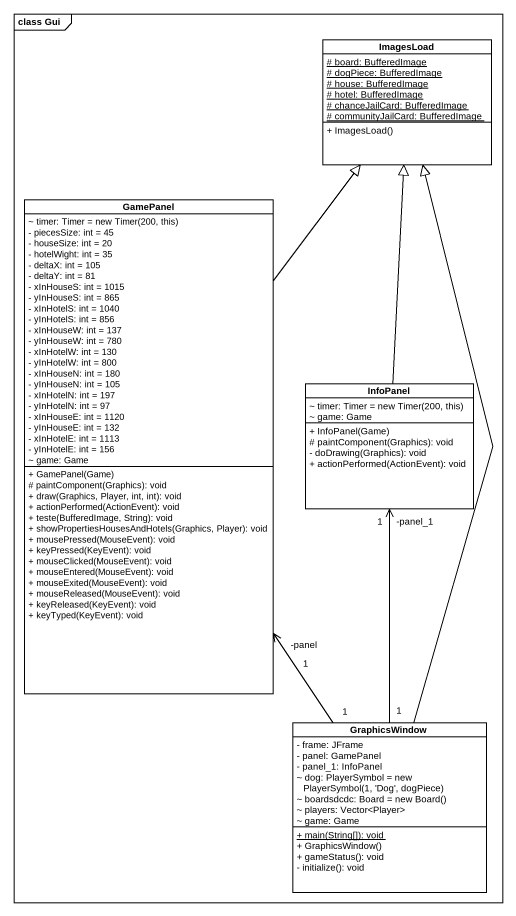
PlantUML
@startuml
mainframe class Gui
hide circle
hide empty members
skinparam classAttributeIconSize 0
class ImagesLoad {
  {static} # board: BufferedImage
  {static} # dogPiece: BufferedImage
  {static} # house: BufferedImage
  {static} # hotel: BufferedImage
  {static} # chanceJailCard: BufferedImage
  {static} # communityJailCard: BufferedImage
  + ImagesLoad()
}
class GamePanel {
  {field} ~ timer: Timer = new Timer(200, this)
  - piecesSize: int = 45
  - houseSize: int = 20
  - hotelWight: int = 35
  - deltaX: int = 105
  - deltaY: int = 81
  - xInHouseS: int = 1015
  - yInHouseS: int = 865
  - xInHotelS: int = 1040
  - yInHotelS: int = 856
  - xInHouseW: int = 137
  - yInHouseW: int = 780
  - xInHotelW: int = 130
  - yInHotelW: int = 800
  - xInHouseN: int = 180
  - yInHouseN: int = 105
  - xInHotelN: int = 197
  - yInHotelN: int = 97
  - xInHouseE: int = 1120
  - yInHouseE: int = 132
  - xInHotelE: int = 1113
  - yInHotelE: int = 156
  ~ game: Game
  + GamePanel(Game)
  # paintComponent(Graphics): void
  + draw(Graphics, Player, int, int): void
  + actionPerformed(ActionEvent): void
  + teste(BufferedImage, String): void
  + showPropertiesHousesAndHotels(Graphics, Player): void
  + mousePressed(MouseEvent): void
  + keyPressed(KeyEvent): void
  + mouseClicked(MouseEvent): void
  + mouseEntered(MouseEvent): void
  + mouseExited(MouseEvent): void
  + mouseReleased(MouseEvent): void
  + keyReleased(KeyEvent): void
  + keyTyped(KeyEvent): void
}
class InfoPanel {
  {field} ~ timer: Timer = new Timer(200, this)
  ~ game: Game
  + InfoPanel(Game)
  # paintComponent(Graphics): void
  - doDrawing(Graphics): void
  + actionPerformed(ActionEvent): void
}
class GraphicsWindow {
  - frame: JFrame
  - panel: GamePanel
  - panel_1: InfoPanel
  {field} ~ dog: PlayerSymbol = new PlayerSymbol(1, 'Dog', dogPiece)
  {field} ~ boardsdcdc: Board = new Board()
  ~ players: Vector<Player>
  ~ game: Game
  {static} + main(String[]): void
  + GraphicsWindow()
  + gameStatus(): void
  - initialize(): void
}
GamePanel -up-|> ImagesLoad
InfoPanel -up-|> ImagesLoad
GraphicsWindow -up-|> ImagesLoad
GraphicsWindow "1" -up-> "-panel\n1" GamePanel
GraphicsWindow "1" -up-> "-panel_1\n1" InfoPanel
@enduml
